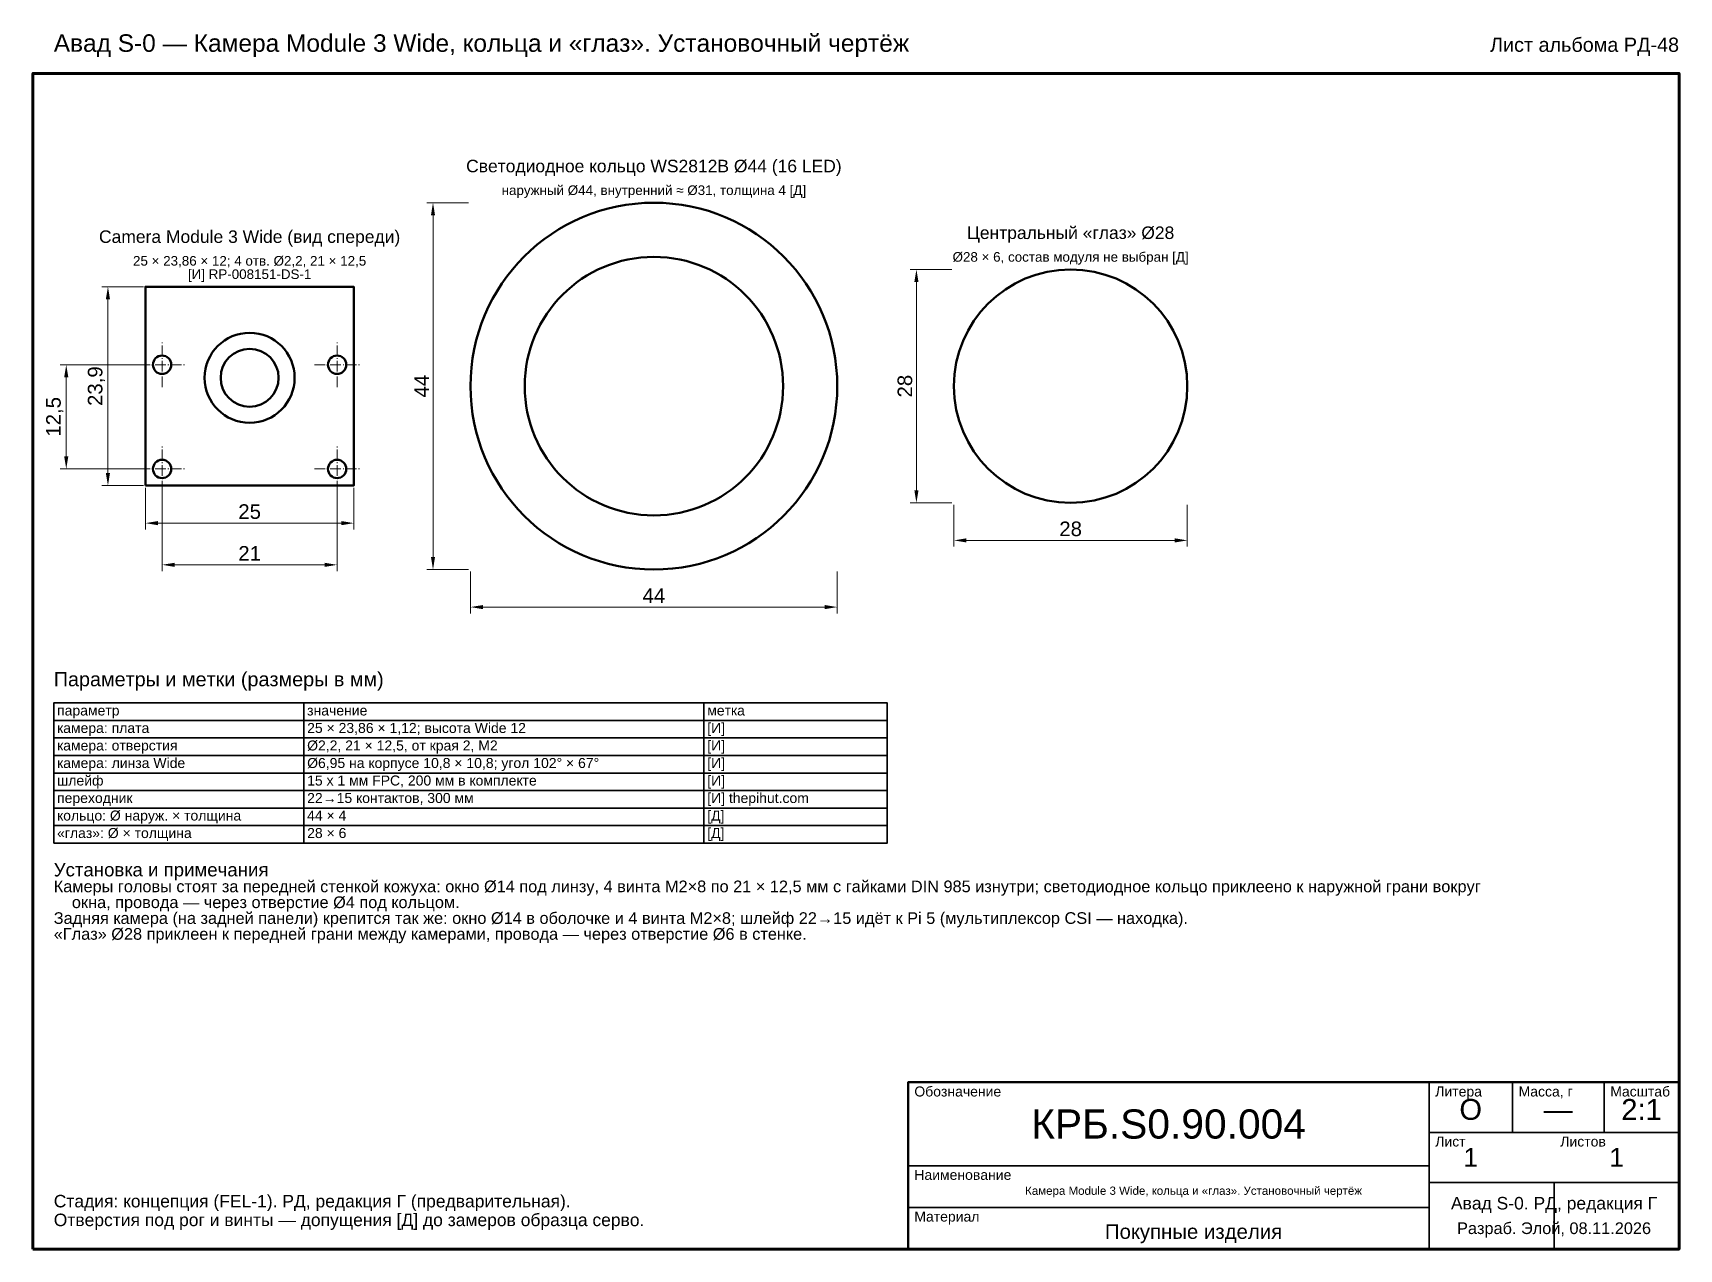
# Model space of a CAD drawing. Header units: millimetres. Extents: x 10 to 208, y 2 to 148.
import ezdxf
from ezdxf.enums import TextEntityAlignment as Align

# ---------------------------------------------------------------- set-up
doc = ezdxf.new("R2010")
doc.units = ezdxf.units.MM
doc.header["$LTSCALE"] = 0.5
doc.linetypes.add('DASHDOT', pattern=[3.556, 2.54, -0.508, 0, -0.508])
for name, color, linetype, lineweight in [('КОНТУР', 7, 'Continuous', 50), ('ОСИ', 1, 'DASHDOT', 18), ('ОТВЕРСТИЯ', 7, 'Continuous', 50), ('РАЗМЕРЫ', 5, 'Continuous', 18), ('РАМКА', 7, 'Continuous', 70), ('ТАБЛИЦА', 7, 'Continuous', 35), ('ТЕКСТ', 7, 'Continuous', 25)]:
    doc.layers.add(name, color=color, linetype=linetype, lineweight=lineweight)
doc.styles.add('GOST', font='arial.ttf')
doc.dimstyles.new('GOST', dxfattribs={"dimtxt": 1.75, "dimasz": 1.5, "dimexe": 0.75, "dimexo": 0.25, "dimgap": 0.5, "dimtad": 1, "dimdec": 1, "dimtxsty": 'GOST', "dimcen": 2.5, "dimclrd": 5, "dimclre": 5, "dimclrt": 5, "dimazin": 3, "dimtfac": 1, "dimtmove": 0, "dimatfit": 3, "dimlwd": 18, "dimlwe": 18})

msp = doc.modelspace()

# ---------------------------------------------------------------- linework, layer by layer
at = {"layer": 'КОНТУР', "lineweight": 50}
msp.add_lwpolyline([(23.5, 94.069), (48.5, 94.069), (48.5, 117.931), (23.5, 117.931), (23.5, 94.069)], dxfattribs=at)
for centre, radius in [((84.5, 106), 22), ((134.5, 106), 14)]:
    msp.add_circle(centre, radius, dxfattribs=at)
at = {"layer": 'КОНТУР'}
for centre, radius in [((84.5, 106), 15.5), ((36, 107), 5.4), ((36, 107), 3.475)]:
    msp.add_circle(centre, radius, dxfattribs=at)
at = {"layer": 'ОСИ'}
for p, q in [((25.5, 105.869), (25.5, 111.269)), ((46.5, 105.869), (46.5, 111.269)), ((22.8, 108.569), (28.2, 108.569)), ((43.8, 108.569), (49.2, 108.569)), ((25.5, 93.369), (25.5, 98.769)), ((46.5, 93.369), (46.5, 98.769)), ((22.8, 96.069), (28.2, 96.069)), ((43.8, 96.069), (49.2, 96.069))]:
    msp.add_line(p, q, dxfattribs=at)
at = {"layer": 'ОТВЕРСТИЯ'}
for centre in [(25.5, 108.569), (46.5, 108.569), (25.5, 96.069), (46.5, 96.069)]:
    msp.add_circle(centre, 1.1, dxfattribs=at)
at = {"layer": 'РАМКА', "lineweight": 70}
msp.add_lwpolyline([(10, 2.5), (207.5, 2.5), (207.5, 143.5), (10, 143.5), (10, 2.5)], dxfattribs=at)
at = {"layer": 'ТАБЛИЦА'}
for p, q in [((42.5, 68), (42.5, 51.2)), ((90.5, 68), (90.5, 51.2)), ((12.5, 65.9), (112.5, 65.9)), ((12.5, 63.8), (112.5, 63.8)), ((12.5, 61.7), (112.5, 61.7)), ((12.5, 59.6), (112.5, 59.6)), ((12.5, 57.5), (112.5, 57.5)), ((12.5, 55.4), (112.5, 55.4)), ((12.5, 53.3), (112.5, 53.3)), ((177.5, 2.5), (177.5, 22.5)), ((187.5, 16.5), (187.5, 22.5)), ((198.5, 16.5), (198.5, 22.5)), ((177.5, 16.5), (207.5, 16.5)), ((115, 12.5), (177.5, 12.5)), ((177.5, 10.5), (207.5, 10.5)), ((192.5, 2.5), (192.5, 10.5)), ((115, 7.5), (177.5, 7.5))]:
    msp.add_line(p, q, dxfattribs=at)
at = {"layer": 'ТАБЛИЦА', "lineweight": 35}
msp.add_lwpolyline([(12.5, 51.2), (112.5, 51.2), (112.5, 68), (12.5, 68), (12.5, 51.2)], dxfattribs=at)
at = {"layer": 'ТАБЛИЦА', "lineweight": 50}
msp.add_lwpolyline([(115, 2.5), (207.5, 2.5), (207.5, 22.5), (115, 22.5), (115, 2.5)], dxfattribs=at)

# ---------------------------------------------------------------- texts
at = {"layer": 'ТЕКСТ', "style": 'GOST'}
for s, height, p in [('Авад S-0 — Камера Module 3 Wide, кольца и «глаз». Установочный чертёж', 2.1, (12.5, 146.1)), ('Параметры и метки (размеры в мм)', 1.7, (12.5, 70)), ('параметр', 1.2, (12.9, 66.5)), ('значение', 1.2, (42.9, 66.5)), ('метка', 1.2, (90.9, 66.5)), ('камера: плата', 1.2, (12.9, 64.4)), ('25 × 23,86 × 1,12; высота Wide 12', 1.2, (42.9, 64.4)), ('[И]', 1.2, (90.9, 64.4)), ('камера: отверстия', 1.2, (12.9, 62.3)), ('Ø2,2, 21 × 12,5, от края 2, M2', 1.2, (42.9, 62.3)), ('[И]', 1.2, (90.9, 62.3)), ('камера: линза Wide', 1.2, (12.9, 60.2)), ('Ø6,95 на корпусе 10,8 × 10,8; угол 102° × 67°', 1.2, (42.9, 60.2)), ('[И]', 1.2, (90.9, 60.2)), ('шлейф', 1.2, (12.9, 58.1)), ('15 x 1 мм FPC, 200 мм в комплекте', 1.2, (42.9, 58.1)), ('[И]', 1.2, (90.9, 58.1)), ('переходник', 1.2, (12.9, 56)), ('22→15 контактов, 300 мм', 1.2, (42.9, 56)), ('[И] thepihut.com', 1.2, (90.9, 56)), ('кольцо: Ø наруж. × толщина', 1.2, (12.9, 53.9)), ('44 × 4', 1.2, (42.9, 53.9)), ('[Д]', 1.2, (90.9, 53.9)), ('«глаз»: Ø × толщина', 1.2, (12.9, 51.8)), ('28 × 6', 1.2, (42.9, 51.8)), ('[Д]', 1.2, (90.9, 51.8)), ('Установка и примечания', 1.6, (12.5, 47.2)), ('Камеры головы стоят за передней стенкой кожуха: окно Ø14 под линзу, 4 винта M2×8 по 21 × 12,5 мм с гайками DIN 985 изнутри; светодиодное кольцо приклеено к наружной грани вокруг', 1.4, (12.5, 45.3)), ('    окна, провода — через отверстие Ø4 под кольцом.', 1.4, (12.5, 43.4)), ('Задняя камера (на задней панели) крепится так же: окно Ø14 в оболочке и 4 винта M2×8; шлейф 22→15 идёт к Pi 5 (мультиплексор CSI — находка).', 1.4, (12.5, 41.5)), ('«Глаз» Ø28 приклеен к передней грани между камерами, провода — через отверстие Ø6 в стенке.', 1.4, (12.5, 39.6)), ('Обозначение', 1.2, (115.75, 20.8)), ('Литера', 1.2, (178.25, 20.8)), ('Масса, г', 1.2, (188.25, 20.8)), ('Масштаб', 1.2, (199.25, 20.8)), ('Лист', 1.2, (178.25, 14.8)), ('Листов', 1.2, (193.25, 14.8)), ('Наименование', 1.2, (115.75, 10.8)), ('Стадия: концепция (FEL-1). РД, редакция Г (предварительная).', 1.5, (12.5, 7.5)), ('Отверстия под рог и винты — допущения [Д] до замеров образца серво.', 1.5, (12.5, 5.25)), ('Материал', 1.2, (115.75, 5.8))]:
    msp.add_text(s, height=height, dxfattribs=at).set_placement(p)
msp.add_text('Лист альбома РД-48', height=1.7, dxfattribs=at).set_placement((207.5, 146.1), align=Align.RIGHT)
for s, height, p in [('Светодиодное кольцо WS2812B Ø44 (16 LED)', 1.5, (84.5, 132.4)), ('наружный Ø44, внутренний ≈ Ø31, толщина 4 [Д]', 1.15, (84.5, 129.5)), ('Camera Module 3 Wide (вид спереди)', 1.5, (36, 123.931)), ('Центральный «глаз» Ø28', 1.5, (134.5, 124.4)), ('25 × 23,86 × 12; 4 отв. Ø2,2, 21 × 12,5', 1.15, (36, 121.031)), ('Ø28 × 6, состав модуля не выбран [Д]', 1.15, (134.5, 121.5)), ('[И] RP-008151-DS-1', 1.15, (36, 119.431)), ('О', 2.5, (182.5, 19.25)), ('2:1', 2.5, (203, 19.25)), ('КРБ.S0.90.004', 3.5, (146.25, 17.5)), ('—', 2.5, (193, 19.25)), ('1', 2.25, (182.5, 13.5)), ('1', 2.25, (200, 13.5)), ('Камера Module 3 Wide, кольца и «глаз». Установочный чертёж', 0.98884, (149.25, 9.5)), ('Авад S-0. РД, редакция Г', 1.5, (192.5, 8)), ('Покупные изделия', 1.75, (149.25, 4.6)), ('Разраб. Элой, 08.11.2026', 1.4, (192.5, 5))]:
    msp.add_text(s, height=height, dxfattribs=at).set_placement(p, align=Align.MIDDLE_CENTER)

# ---------------------------------------------------------------- dimensions: what is measured, and where the dimension line sits
at = {"layer": 'РАЗМЕРЫ'}
for base, p1, p2 in [((58, 84), (62.5, 84), (62.5, 128)), ((116, 92), (120.5, 92), (120.5, 120)), ((19, 94.069), (23.5, 94.069), (23.5, 117.931)), ((14, 96.069), (23.5, 96.069), (23.5, 108.569))]:
    msp.add_linear_dim(base=base, p1=p1, p2=p2, angle=90, dimstyle='GOST', dxfattribs=at).render()
for base, p1, p2 in [((23.5, 89.569), (23.5, 94.069), (48.5, 94.069)), ((25.5, 84.569), (25.5, 94.069), (46.5, 94.069)), ((120.5, 87.5), (120.5, 92), (148.5, 92)), ((62.5, 79.5), (62.5, 84), (106.5, 84))]:
    msp.add_linear_dim(base=base, p1=p1, p2=p2, dimstyle='GOST', dxfattribs=at).render()

doc.saveas('drawing.dxf')
